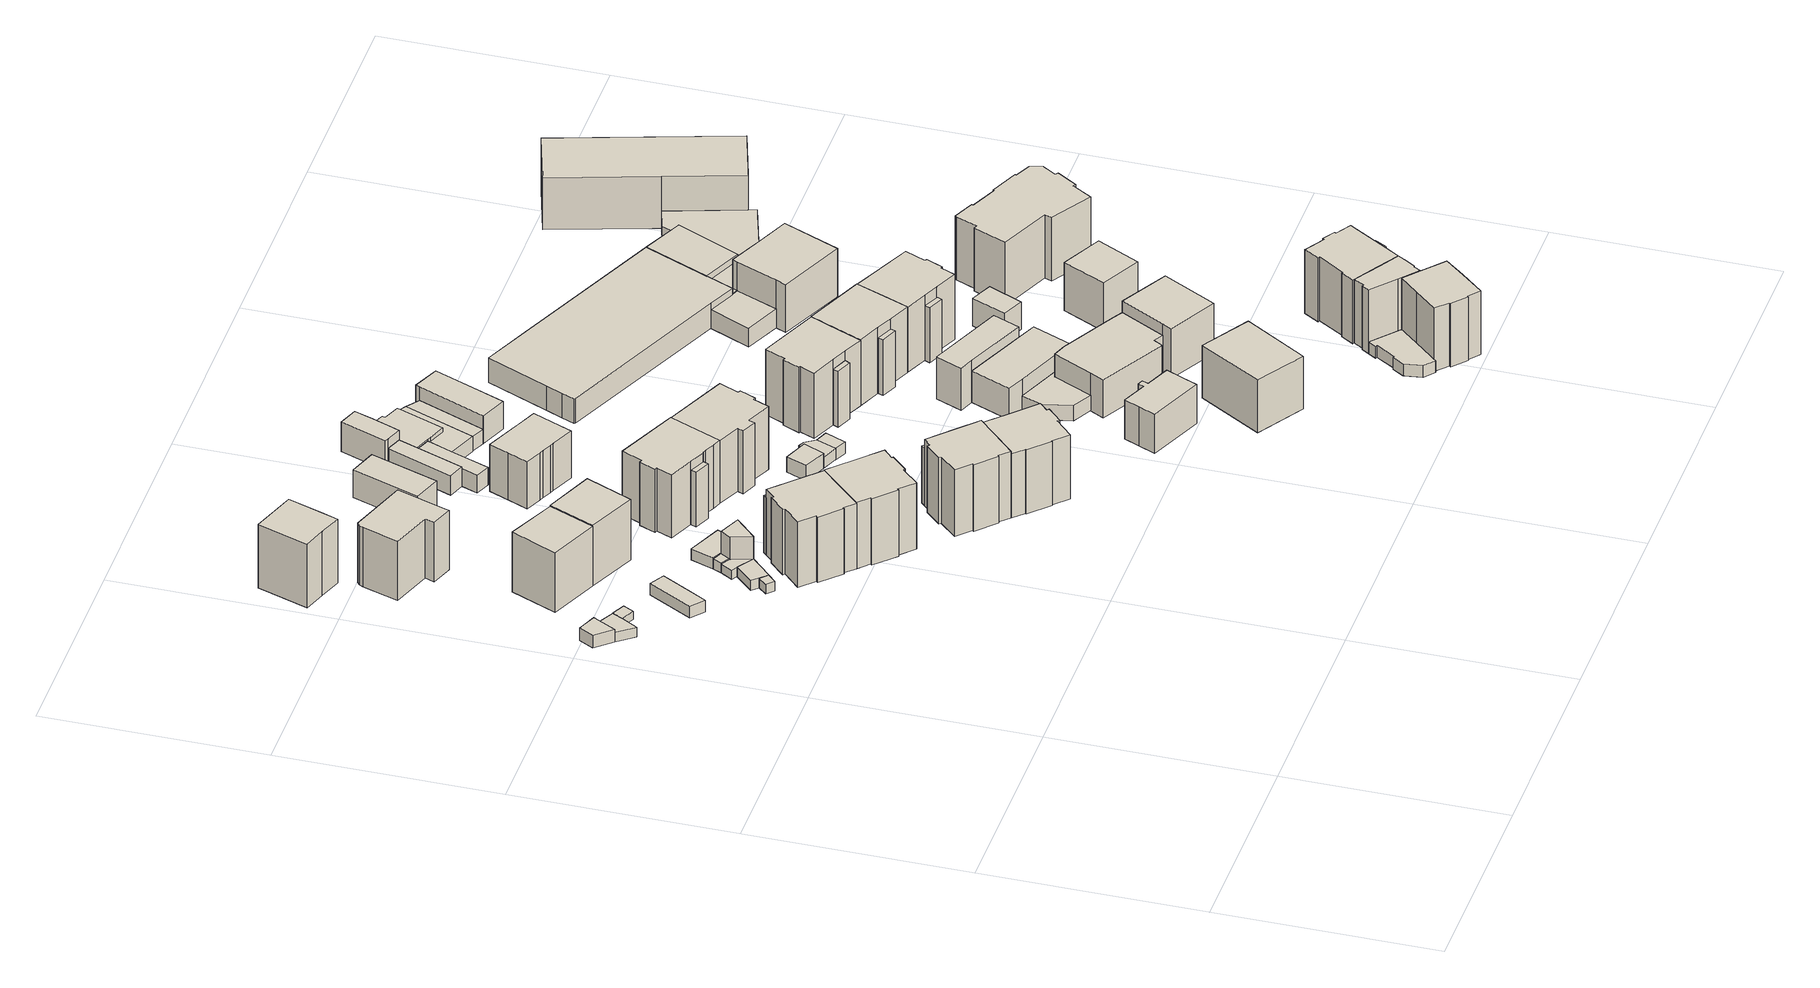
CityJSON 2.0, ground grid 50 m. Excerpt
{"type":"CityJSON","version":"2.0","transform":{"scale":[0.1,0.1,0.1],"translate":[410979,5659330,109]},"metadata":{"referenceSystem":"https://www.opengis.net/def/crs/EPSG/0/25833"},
"CityObjects":{
"building1":{"type":"Building","attributes":{"Dachtyp_tdc":"tdcFreeFormRoof","Gemeindeschluessel":14612000,"Dachneigung":38.95,"QualitaetDacherkennung":10,"Geometrietyp2DReferenz":"3000","measuredHeight":4.36,"function":"31001_9998","roofType":"5000"},"geometry":[{"type":"Solid","lod":"1","boundaries":[[[[0,1,2,3,4,5]],[[6,7,8,9,10,11]],[[5,7,6,0]],[[4,8,7,5]],[[3,9,8,4]],[[2,10,9,3]],[[1,11,10,2]],[[0,6,11,1]]]]}]},
"building2":{"type":"Building","attributes":{"Dachtyp_tdc":"tdcPolyFlatRoof","Gemeindeschluessel":14612000,"Dachneigung":8.89,"QualitaetDacherkennung":72,"Geometrietyp2DReferenz":"3000","measuredHeight":2.69,"function":"31001_9998","roofType":"2100"},"geometry":[{"type":"Solid","lod":"1","boundaries":[[[[12,13,14,15,16]],[[11,10,17,18,19]],[[16,10,11,12]],[[15,17,10,16]],[[14,18,17,15]],[[13,19,18,14]],[[12,11,19,13]]]]}]},
"building3":{"type":"Building","attributes":{"Dachtyp_tdc":"tdcPolyFlatRoof","Gemeindeschluessel":14612000,"Dachneigung":4.46,"QualitaetDacherkennung":49,"Geometrietyp2DReferenz":"3000","measuredHeight":2.16,"function":"31001_9998","roofType":"2100"},"geometry":[{"type":"Solid","lod":"1","boundaries":[[[[20,21,22,23]],[[24,25,26,27]],[[23,25,24,20]],[[22,26,25,23]],[[21,27,26,22]],[[20,24,27,21]]]]}]},
"building4":{"type":"Building","attributes":{"Dachtyp_tdc":"tdcPolyFlatRoof","Gemeindeschluessel":14612000,"Dachneigung":6.34,"QualitaetDacherkennung":61,"Geometrietyp2DReferenz":"3000","measuredHeight":3.09,"function":"31001_9998","roofType":"2100"},"geometry":[{"type":"Solid","lod":"1","boundaries":[[[[28,29,30,31,32]],[[33,34,35,36,37]],[[32,34,33,28]],[[31,35,34,32]],[[30,36,35,31]],[[29,37,36,30]],[[28,33,37,29]]]]}]},
"building5":{"type":"Building","attributes":{"Dachtyp_tdc":"tdcPolyFlatRoof","Gemeindeschluessel":14612000,"Dachneigung":2.74,"QualitaetDacherkennung":69,"Geometrietyp2DReferenz":"3000","measuredHeight":2.45,"function":"31001_9998","roofType":"2100"},"geometry":[{"type":"Solid","lod":"1","boundaries":[[[[38,39,40,41]],[[42,43,44,45]],[[41,43,42,38]],[[40,44,43,41]],[[39,45,44,40]],[[38,42,45,39]]]]}]},
"building6":{"type":"Building","attributes":{"Dachtyp_tdc":"tdcHipAndGableRoof","Gemeindeschluessel":14612000,"Dachneigung":32.24,"QualitaetDacherkennung":79,"Geometrietyp2DReferenz":"3000","measuredHeight":16.89,"function":"31001_9998","roofType":"5000"},"geometry":[{"type":"Solid","lod":"1","boundaries":[[[[46,47,48,49]],[[50,51,52,53]],[[49,51,50,46]],[[48,52,51,49]],[[47,53,52,48]],[[46,50,53,47]]]]}]},
"building7":{"type":"Building","attributes":{"Dachtyp_tdc":"tdcHipAndGableRoof","Gemeindeschluessel":14612000,"Dachneigung":49.09,"QualitaetDacherkennung":58,"Geometrietyp2DReferenz":"3000","measuredHeight":19.05,"function":"31001_9998","roofType":"5000"},"geometry":[{"type":"Solid","lod":"1","boundaries":[[[[54,55,56,57,58,59,60]],[[61,62,63,64,65,66,67]],[[60,62,61,54]],[[59,63,62,60]],[[58,64,63,59]],[[57,65,64,58]],[[56,66,65,57]],[[55,67,66,56]],[[54,61,67,55]]]]}]},
"building8":{"type":"Building","attributes":{"Dachtyp_tdc":"tdcPolyFlatRoof","Gemeindeschluessel":14612000,"Dachneigung":3.77,"QualitaetDacherkennung":71,"Geometrietyp2DReferenz":"3000","measuredHeight":2.65,"function":"31001_9998","roofType":"2100"},"geometry":[{"type":"Solid","lod":"1","boundaries":[[[[68,69,70,71,72]],[[43,73,74,75,44]],[[72,73,43,68]],[[71,74,73,72]],[[70,75,74,71]],[[69,44,75,70]],[[68,43,44,69]]]]}]},
"building9":{"type":"Building","attributes":{"Dachtyp_tdc":"tdcFreeFormRoof","Gemeindeschluessel":14612000,"Dachneigung":45.29,"QualitaetDacherkennung":65,"Geometrietyp2DReferenz":"3000","measuredHeight":18.86,"function":"31001_9998","roofType":"5000"},"geometry":[{"type":"Solid","lod":"1","boundaries":[[[[76,77,78,79,80,81,82,83,84]],[[85,86,87,88,89,90,91,92,93]],[[84,86,85,76]],[[83,87,86,84]],[[82,88,87,83]],[[81,89,88,82]],[[80,90,89,81]],[[79,91,90,80]],[[78,92,91,79]],[[77,93,92,78]],[[76,85,93,77]]]]}]},
"building10":{"type":"Building","attributes":{"Gemeindeschluessel":14612000,"Geometrietyp2DReferenz":"3000","function":"31001_9998","roofType":"9999"},"children":["building10-1","building10-2"]},
"building10-1":{"type":"BuildingPart","attributes":{"Dachtyp_tdc":"tdcPolyFlatRoof","Dachneigung":6.5,"QualitaetDacherkennung":57,"Geometrietyp2DReferenz":"3000","measuredHeight":2.6,"roofType":"2100"},"parents":["building10"],"geometry":[{"type":"Solid","lod":"1","boundaries":[[[[94,95,96,97,98]],[[99,100,101,102,103]],[[98,100,99,94]],[[97,101,100,98]],[[96,102,101,97]],[[95,103,102,96]],[[94,99,103,95]]]]}]},
"building10-2":{"type":"BuildingPart","attributes":{"Dachtyp_tdc":"tdcFreeFormRoof","Dachneigung":59.36,"QualitaetDacherkennung":12,"Geometrietyp2DReferenz":"3000","measuredHeight":9.64,"roofType":"5000"},"parents":["building10"],"geometry":[{"type":"Solid","lod":"1","boundaries":[[[[104,105,106,107]],[[99,108,109,100]],[[107,108,99,104]],[[106,109,108,107]],[[105,100,109,106]],[[104,99,100,105]]]]}]},
"building11":{"type":"Building","attributes":{"Gemeindeschluessel":14612000,"Geometrietyp2DReferenz":"3000","function":"31001_9998","roofType":"9999"},"children":["building11-1","building11-2"]},
"building11-1":{"type":"BuildingPart","attributes":{"Dachtyp_tdc":"tdcFreeFormRoof","Dachneigung":79.43,"QualitaetDacherkennung":24,"Geometrietyp2DReferenz":"3000","measuredHeight":15.58,"roofType":"5000"},"parents":["building11"],"geometry":[{"type":"Solid","lod":"1","boundaries":[[[[110,111,112,113,114]],[[115,116,117,118,119]],[[114,116,115,110]],[[113,117,116,114]],[[112,118,117,113]],[[111,119,118,112]],[[110,115,119,111]]]]}]},
"building11-2":{"type":"BuildingPart","attributes":{"Dachtyp_tdc":"tdcHipAndGableRoof","Dachneigung":32.48,"QualitaetDacherkennung":44,"Geometrietyp2DReferenz":"3000","measuredHeight":18.82,"roofType":"5000"},"parents":["building11"],"geometry":[{"type":"Solid","lod":"1","boundaries":[[[[120,121,122,123,124,125,126,127,128,129,130,131,132,133,134]],[[135,136,137,138,139,140,141,142,143,144,145,119,118,117,146]],[[134,136,135,120]],[[133,137,136,134]],[[132,138,137,133]],[[131,139,138,132]],[[130,140,139,131]],[[129,141,140,130]],[[128,142,141,129]],[[127,143,142,128]],[[126,144,143,127]],[[125,145,144,126]],[[124,119,145,125]],[[123,118,119,124]],[[122,117,118,123]],[[121,146,117,122]],[[120,135,146,121]]]]}]},
"building12":{"type":"Building","attributes":{"Dachtyp_tdc":"tdcHipAndGableRoof","Gemeindeschluessel":14612000,"Dachneigung":30.69,"QualitaetDacherkennung":82,"Geometrietyp2DReferenz":"3000","measuredHeight":16.9,"function":"31001_9998","roofType":"5000"},"geometry":[{"type":"Solid","lod":"1","boundaries":[[[[147,148,149,150]],[[53,151,152,50]],[[150,151,53,147]],[[149,152,151,150]],[[148,50,152,149]],[[147,53,50,148]]]]}]},
"building13":{"type":"Building","attributes":{"Gemeindeschluessel":14612000,"Geometrietyp2DReferenz":"3000","function":"31001_9998","roofType":"9999"},"children":["building13-1","building13-2"]},
"building13-1":{"type":"BuildingPart","attributes":{"Dachtyp_tdc":"tdcPolyFlatRoof","Dachneigung":2.76,"QualitaetDacherkennung":53,"Geometrietyp2DReferenz":"3000","measuredHeight":2.52,"roofType":"2100"},"parents":["building13"],"geometry":[{"type":"Solid","lod":"1","boundaries":[[[[153,154,155,156]],[[99,103,157,108]],[[156,103,99,153]],[[155,157,103,156]],[[154,108,157,155]],[[153,99,108,154]]]]}]},
"building13-2":{"type":"BuildingPart","attributes":{"Dachtyp_tdc":"tdcPolyFlatRoof","Dachneigung":4.29,"QualitaetDacherkennung":65,"Geometrietyp2DReferenz":"3000","measuredHeight":3.06,"roofType":"2100"},"parents":["building13"],"geometry":[{"type":"Solid","lod":"1","boundaries":[[[[158,159,160,161,162,163]],[[164,165,109,108,157,166]],[[163,165,164,158]],[[162,109,165,163]],[[161,108,109,162]],[[160,157,108,161]],[[159,166,157,160]],[[158,164,166,159]]]]}]},
"building14":{"type":"Building","attributes":{"Gemeindeschluessel":14612000,"Geometrietyp2DReferenz":"3000","function":"31001_9998","roofType":"9999"},"children":["building14-1","building14-2"]},
"building14-1":{"type":"BuildingPart","attributes":{"Dachtyp_tdc":"tdcHipAndGableRoof","Dachneigung":25.72,"QualitaetDacherkennung":31,"Geometrietyp2DReferenz":"3000","measuredHeight":18.61,"roofType":"5000"},"parents":["building14"],"geometry":[{"type":"Solid","lod":"1","boundaries":[[[[167,168,169,170,171,172,173,174,175,176,177,178,179,180]],[[181,182,136,183,146,184,185,186,187,188,189,190,191,192]],[[180,182,181,167]],[[179,136,182,180]],[[178,183,136,179]],[[177,146,183,178]],[[176,184,146,177]],[[175,185,184,176]],[[174,186,185,175]],[[173,187,186,174]],[[172,188,187,173]],[[171,189,188,172]],[[170,190,189,171]],[[169,191,190,170]],[[168,192,191,169]],[[167,181,192,168]]]]}]},
"building14-2":{"type":"BuildingPart","attributes":{"Dachtyp_tdc":"tdcPolyFlatRoof","Dachneigung":15.2,"QualitaetDacherkennung":21,"Geometrietyp2DReferenz":"3000","measuredHeight":15.67,"roofType":"2100"},"parents":["building14"],"geometry":[{"type":"Solid","lod":"1","boundaries":[[[[193,194,195,196]],[[184,197,198,185]],[[196,197,184,193]],[[195,198,197,196]],[[194,185,198,195]],[[193,184,185,194]]]]}]},
"building15":{"type":"Building","attributes":{"Gemeindeschluessel":14612000,"Geometrietyp2DReferenz":"3000","function":"31001_9998","roofType":"9999"},"children":["building15-1","building15-2"]},
"building15-1":{"type":"BuildingPart","attributes":{"Dachtyp_tdc":"tdcHipAndGableRoof","Dachneigung":24.89,"QualitaetDacherkennung":34,"Geometrietyp2DReferenz":"3000","measuredHeight":18.73,"roofType":"5000"},"parents":["building15"],"geometry":[{"type":"Solid","lod":"1","boundaries":[[[[199,200,201,202,203,204,205,206,207,208,209,210,211,212]],[[213,214,215,216,217,218,219,220,221,222,223,224,225,226]],[[212,214,213,199]],[[211,215,214,212]],[[210,216,215,211]],[[209,217,216,210]],[[208,218,217,209]],[[207,219,218,208]],[[206,220,219,207]],[[205,221,220,206]],[[204,222,221,205]],[[203,223,222,204]],[[202,224,223,203]],[[201,225,224,202]],[[200,226,225,201]],[[199,213,226,200]]]]}]},
"building15-2":{"type":"BuildingPart","attributes":{"Dachtyp_tdc":"tdcFreeFormRoof","Dachneigung":78.62,"QualitaetDacherkennung":40,"Geometrietyp2DReferenz":"3000","measuredHeight":15.87,"roofType":"5000"},"parents":["building15"],"geometry":[{"type":"Solid","lod":"1","boundaries":[[[[227,228,229,230]],[[231,225,224,232]],[[230,225,231,227]],[[229,224,225,230]],[[228,232,224,229]],[[227,231,232,228]]]]}]},
"building16":{"type":"Building","attributes":{"Gemeindeschluessel":14612000,"Geometrietyp2DReferenz":"3000","function":"31001_9998","roofType":"9999"},"children":["building16-1","building16-2"]},
"building16-1":{"type":"BuildingPart","attributes":{"Dachtyp_tdc":"tdcHipAndGableRoof","Dachneigung":36.99,"QualitaetDacherkennung":77,"Geometrietyp2DReferenz":"3000","measuredHeight":18.65,"roofType":"5000"},"parents":["building16"],"geometry":[{"type":"Solid","lod":"1","boundaries":[[[[233,234,235,236,237,238,239,240,241,242,243,244,245,246]],[[247,248,249,250,251,252,253,254,255,256,257,258,259,260]],[[246,248,247,233]],[[245,249,248,246]],[[244,250,249,245]],[[243,251,250,244]],[[242,252,251,243]],[[241,253,252,242]],[[240,254,253,241]],[[239,255,254,240]],[[238,256,255,239]],[[237,257,256,238]],[[236,258,257,237]],[[235,259,258,236]],[[234,260,259,235]],[[233,247,260,234]]]]}]},
"building16-2":{"type":"BuildingPart","attributes":{"Dachtyp_tdc":"tdcFreeFormRoof","Dachneigung":71.53,"QualitaetDacherkennung":51,"Geometrietyp2DReferenz":"3000","measuredHeight":14.79,"roofType":"5000"},"parents":["building16"],"geometry":[{"type":"Solid","lod":"1","boundaries":[[[[261,262,263,264]],[[252,251,265,266]],[[264,251,252,261]],[[263,265,251,264]],[[262,266,265,263]],[[261,252,266,262]]]]}]},
"building17":{"type":"Building","attributes":{"Dachtyp_tdc":"tdcPolyFlatRoof","Gemeindeschluessel":14612000,"Dachneigung":2.58,"QualitaetDacherkennung":81,"Geometrietyp2DReferenz":"3000","measuredHeight":7.11,"function":"31001_2000","roofType":"2100"},"geometry":[{"type":"Solid","lod":"1","boundaries":[[[[267,268,269,270]],[[271,272,273,274]],[[270,272,271,267]],[[269,273,272,270]],[[268,274,273,269]],[[267,271,274,268]]]]}]},
"building18":{"type":"Building","attributes":{"Gemeindeschluessel":14612000,"Geometrietyp2DReferenz":"3000","function":"31001_9998","roofType":"9999"},"children":["building18-1","building18-2"]},
"building18-1":{"type":"BuildingPart","attributes":{"Dachtyp_tdc":"tdcHipAndGableRoof","Dachneigung":37.44,"QualitaetDacherkennung":39,"Geometrietyp2DReferenz":"3000","measuredHeight":18.94,"roofType":"5000"},"parents":["building18"],"geometry":[{"type":"Solid","lod":"1","boundaries":[[[[275,276,277,278,279,280,281,282,283,284,285,286,287,288]],[[289,290,214,291,226,292,293,294,295,296,297,298,299,300]],[[288,290,289,275]],[[287,214,290,288]],[[286,291,214,287]],[[285,226,291,286]],[[284,292,226,285]],[[283,293,292,284]],[[282,294,293,283]],[[281,295,294,282]],[[280,296,295,281]],[[279,297,296,280]],[[278,298,297,279]],[[277,299,298,278]],[[276,300,299,277]],[[275,289,300,276]]]]}]},
"building18-2":{"type":"BuildingPart","attributes":{"Dachtyp_tdc":"tdcGableRoof","Dachneigung":59.93,"QualitaetDacherkennung":20,"Geometrietyp2DReferenz":"3000","measuredHeight":16.51,"roofType":"3100"},"parents":["building18"],"geometry":[{"type":"Solid","lod":"1","boundaries":[[[[301,302,303,304]],[[305,293,292,306]],[[304,293,305,301]],[[303,292,293,304]],[[302,306,292,303]],[[301,305,306,302]]]]}]},
"building19":{"type":"Building","attributes":{"Gemeindeschluessel":14612000,"Geometrietyp2DReferenz":"3000","function":"31001_9998","roofType":"9999"},"children":["building19-1","building19-2"]},
"building19-1":{"type":"BuildingPart","attributes":{"Dachtyp_tdc":"tdcGableRoof","Dachneigung":34.86,"QualitaetDacherkennung":73,"Geometrietyp2DReferenz":"3000","measuredHeight":13.53,"roofType":"3100"},"parents":["building19"],"geometry":[{"type":"Solid","lod":"1","boundaries":[[[[307,308,309,310,311,312,313,314,315,316,317,318]],[[319,320,321,322,323,324,325,326,327,328,329,330]],[[318,320,319,307]],[[317,321,320,318]],[[316,322,321,317]],[[315,323,322,316]],[[314,324,323,315]],[[313,325,324,314]],[[312,326,325,313]],[[311,327,326,312]],[[310,328,327,311]],[[309,329,328,310]],[[308,330,329,309]],[[307,319,330,308]]]]}]},
"building19-2":{"type":"BuildingPart","attributes":{"Dachtyp_tdc":"tdcPolyFlatRoof","Dachneigung":0,"QualitaetDacherkennung":36,"Geometrietyp2DReferenz":"3000","measuredHeight":3,"roofType":"1000"},"parents":["building19"],"geometry":[{"type":"Solid","lod":"1","boundaries":[[[[331,332,333,334]],[[325,335,336,326]],[[333,335,325,334]],[[332,336,335,333]],[[331,326,336,332]],[[334,325,326,331]]]]}]},
"building20":{"type":"Building","attributes":{"Dachtyp_tdc":"tdcFreeFormRoof","Gemeindeschluessel":14612000,"Dachneigung":37.38,"QualitaetDacherkennung":74,"Geometrietyp2DReferenz":"3000","measuredHeight":18.73,"function":"31001_9998","roofType":"5000"},"geometry":[{"type":"Solid","lod":"1","boundaries":[[[[337,338,339,340,341,342,343,344,345,346,347,348]],[[349,247,259,350,351,352,353,354,355,356,357,358]],[[348,247,349,337]],[[347,259,247,348]],[[346,350,259,347]],[[345,351,350,346]],[[344,352,351,345]],[[343,353,352,344]],[[342,354,353,343]],[[341,355,354,342]],[[340,356,355,341]],[[339,357,356,340]],[[338,358,357,339]],[[337,349,358,338]]]]}]},
"building21":{"type":"Building","attributes":{"Dachtyp_tdc":"tdcGableRoof","Gemeindeschluessel":14612000,"Dachneigung":69.65,"QualitaetDacherkennung":8,"Geometrietyp2DReferenz":"3000","measuredHeight":6.38,"function":"31001_9998","roofType":"3100"},"geometry":[{"type":"Solid","lod":"1","boundaries":[[[[359,360,361,362]],[[363,364,365,366]],[[362,364,363,359]],[[361,365,364,362]],[[360,366,365,361]],[[359,363,366,360]]]]}]},
"building22":{"type":"Building","attributes":{"Dachtyp_tdc":"tdcPolyFlatRoof","Gemeindeschluessel":14612000,"Dachneigung":8.62,"QualitaetDacherkennung":85,"Geometrietyp2DReferenz":"3000","measuredHeight":5.13,"function":"31001_2000","roofType":"2100"},"geometry":[{"type":"Solid","lod":"1","boundaries":[[[[367,368,369,370]],[[371,372,373,374]],[[370,372,371,367]],[[369,373,372,370]],[[368,374,373,369]],[[367,371,374,368]]]]}]},
"building23":{"type":"Building","attributes":{"Dachtyp_tdc":"tdcPolyFlatRoof","Gemeindeschluessel":14612000,"Dachneigung":0,"QualitaetDacherkennung":79,"Geometrietyp2DReferenz":"3000","measuredHeight":2.82,"function":"31001_9998","roofType":"1000"},"geometry":[{"type":"Solid","lod":"1","boundaries":[[[[375,376,377,378,379,380,381]],[[365,364,382,383,384,385,386]],[[381,364,365,375]],[[380,382,364,381]],[[379,383,382,380]],[[378,384,383,379]],[[377,385,384,378]],[[376,386,385,377]],[[375,365,386,376]]]]}]},
"building24":{"type":"Building","attributes":{"Dachtyp_tdc":"tdcPolyFlatRoof","Gemeindeschluessel":14612000,"Dachneigung":0,"QualitaetDacherkennung":61,"Geometrietyp2DReferenz":"3000","measuredHeight":2.83,"function":"31001_9998","roofType":"1000"},"geometry":[{"type":"Solid","lod":"1","boundaries":[[[[387,388,389,377,376]],[[390,391,392,393,394]],[[376,391,390,387]],[[377,392,391,376]],[[389,393,392,377]],[[388,394,393,389]],[[387,390,394,388]]]]}]},
"building25":{"type":"Building","attributes":{"Gemeindeschluessel":14612000,"Geometrietyp2DReferenz":"3000","function":"31001_2000","roofType":"9999"},"children":["building25-1","building25-2"]},
"building25-1":{"type":"BuildingPart","attributes":{"Dachtyp_tdc":"tdcGableRoof","Dachneigung":17.89,"QualitaetDacherkennung":23,"Geometrietyp2DReferenz":"3000","measuredHeight":5.72,"roofType":"3100"},"parents":["building25"],"geometry":[{"type":"Solid","lod":"1","boundaries":[[[[395,396,397,398,399,400]],[[401,402,403,404,405,406]],[[400,402,401,395]],[[399,403,402,400]],[[398,404,403,399]],[[397,405,404,398]],[[396,406,405,397]],[[395,401,406,396]]]]}]},
"building25-2":{"type":"BuildingPart","attributes":{"Dachtyp_tdc":"tdcGableRoof","Dachneigung":10.15,"QualitaetDacherkennung":10,"Geometrietyp2DReferenz":"3000","measuredHeight":5.69,"roofType":"3100"},"parents":["building25"],"geometry":[{"type":"Solid","lod":"1","boundaries":[[[[407,408,409,410,411,412,413,414,415,416,417,370,418]],[[401,406,419,420,421,422,423,424,425,426,427,428,429]],[[418,406,401,407]],[[370,419,406,418]],[[417,420,419,370]],[[416,421,420,417]],[[415,422,421,416]],[[414,423,422,415]],[[413,424,423,414]],[[412,425,424,413]],[[411,426,425,412]],[[410,427,426,411]],[[409,428,427,410]],[[408,429,428,409]],[[407,401,429,408]]]]}]},
"building26":{"type":"Building","attributes":{"Dachtyp_tdc":"tdcPolyFlatRoof","Gemeindeschluessel":14612000,"Dachneigung":0,"QualitaetDacherkennung":71,"Geometrietyp2DReferenz":"3000","measuredHeight":7.33,"function":"31001_2000","roofType":"1000"},"geometry":[{"type":"Solid","lod":"1","boundaries":[[[[430,431,432,433,434,435,436,437]],[[438,439,440,441,442,443,444,445]],[[437,439,438,430]],[[436,440,439,437]],[[435,441,440,436]],[[434,442,441,435]],[[433,443,442,434]],[[432,444,443,433]],[[431,445,444,432]],[[430,438,445,431]]]]}]},
"building27":{"type":"Building","attributes":{"Dachtyp_tdc":"tdcPolyFlatRoof","Gemeindeschluessel":14612000,"Dachneigung":3.88,"QualitaetDacherkennung":82,"Geometrietyp2DReferenz":"3000","measuredHeight":4.22,"function":"31001_2000","roofType":"2100"},"geometry":[{"type":"Solid","lod":"1","boundaries":[[[[446,447,448,449,450,451,452,453]],[[454,455,456,457,458,459,460,461]],[[453,455,454,446]],[[452,456,455,453]],[[451,457,456,452]],[[450,458,457,451]],[[449,459,458,450]],[[448,460,459,449]],[[447,461,460,448]],[[446,454,461,447]]]]}]},
"building28":{"type":"Building","attributes":{"Dachtyp_tdc":"tdcGableRoof","Gemeindeschluessel":14612000,"Dachneigung":42.25,"QualitaetDacherkennung":68,"Geometrietyp2DReferenz":"3000","measuredHeight":12.33,"function":"31001_9998","roofType":"3100"},"geometry":[{"type":"Solid","lod":"1","boundaries":[[[[462,463,464,465,466,467,468,469,470,471]],[[472,473,474,475,476,477,478,479,480,481]],[[471,473,472,462]],[[470,474,473,471]],[[469,475,474,470]],[[468,476,475,469]],[[467,477,476,468]],[[466,478,477,467]],[[465,479,478,466]],[[464,480,479,465]],[[463,481,480,464]],[[462,472,481,463]]]]}]},
"building29":{"type":"Building","attributes":{"Dachtyp_tdc":"tdcPolyFlatRoof","Gemeindeschluessel":14612000,"Dachneigung":3.44,"QualitaetDacherkennung":75,"Geometrietyp2DReferenz":"3000","measuredHeight":4.12,"function":"31001_2000","roofType":"2100"},"geometry":[{"type":"Solid","lod":"1","boundaries":[[[[446,482,483,447]],[[484,485,486,487]],[[447,485,484,446]],[[483,486,485,447]],[[482,487,486,483]],[[446,484,487,482]]]]}]},
"building30":{"type":"Building","attributes":{"Dachtyp_tdc":"tdcPolyFlatRoof","Gemeindeschluessel":14612000,"Dachneigung":0,"QualitaetDacherkennung":71,"Geometrietyp2DReferenz":"3000","measuredHeight":6.94,"function":"31001_2000","roofType":"1000"},"geometry":[{"type":"Solid","lod":"1","boundaries":[[[[488,489,490,491,492,493]],[[494,495,496,497,498,499]],[[493,495,494,488]],[[492,496,495,493]],[[491,497,496,492]],[[490,498,497,491]],[[489,499,498,490]],[[488,494,499,489]]]]}]},
"building31":{"type":"Building","attributes":{"Gemeindeschluessel":14612000,"Geometrietyp2DReferenz":"3000","function":"31001_9998","roofType":"9999"},"children":["building31-1","building31-2"]},
"building31-1":{"type":"BuildingPart","attributes":{"Dachtyp_tdc":"tdcFreeFormRoof","Dachneigung":73.45,"QualitaetDacherkennung":48,"Geometrietyp2DReferenz":"3000","measuredHeight":15.04,"roofType":"5000"},"parents":["building31"],"geometry":[{"type":"Solid","lod":"1","boundaries":[[[[500,501,502,503]],[[504,505,506,507]],[[503,505,504,500]],[[502,506,505,503]],[[501,507,506,502]],[[500,504,507,501]]]]}]},
"building31-2":{"type":"BuildingPart","attributes":{"Dachtyp_tdc":"tdcHipAndGableRoof","Dachneigung":37.47,"QualitaetDacherkennung":75,"Geometrietyp2DReferenz":"3000","measuredHeight":19.06,"roofType":"5000"},"parents":["building31"],"geometry":[{"type":"Solid","lod":"1","boundaries":[[[[508,509,510,511,512,513,514,515,516,517,518]],[[519,504,507,520,521,522,523,524,525,526,527]],[[518,504,519,508]],[[517,507,504,518]],[[516,520,507,517]],[[515,521,520,516]],[[514,522,521,515]],[[513,523,522,514]],[[512,524,523,513]],[[511,525,524,512]],[[510,526,525,511]],[[509,527,526,510]],[[508,519,527,509]]]]}]},
"building32":{"type":"Building","attributes":{"Dachtyp_tdc":"tdcPolyFlatRoof","Gemeindeschluessel":14612000,"Dachneigung":0,"QualitaetDacherkennung":63,"Geometrietyp2DReferenz":"3000","measuredHeight":3.77,"function":"31001_9998","roofType":"1000"},"geometry":[{"type":"Solid","lod":"1","boundaries":[[[[528,529,530,531,532,533,534]],[[535,536,537,538,539,540,541]],[[534,536,535,528]],[[533,537,536,534]],[[532,538,537,533]],[[531,539,538,532]],[[530,540,539,531]],[[529,541,540,530]],[[528,535,541,529]]]]}]},
"building33":{"type":"Building","attributes":{"Dachtyp_tdc":"tdcHipRoof","Gemeindeschluessel":14612000,"Dachneigung":32.7,"QualitaetDacherkennung":68,"Geometrietyp2DReferenz":"3000","measuredHeight":15.18,"function":"31001_9998","roofType":"3200"},"geometry":[{"type":"Solid","lod":"1","boundaries":[[[[542,543,544,545]],[[546,547,548,549]],[[545,547,546,542]],[[544,548,547,545]],[[543,549,548,544]],[[542,546,549,543]]]]}]},
"building34":{"type":"Building","attributes":{"Dachtyp_tdc":"tdcFreeFormRoof","Gemeindeschluessel":14612000,"Dachneigung":0.311,"QualitaetDacherkennung":63,"Geometrietyp2DReferenz":"3000","measuredHeight":9.63,"function":"31001_9998","roofType":"5000"},"geometry":[{"type":"Solid","lod":"1","boundaries":[[[[550,551,552,553,554,555,556,557]],[[538,558,559,560,561,562,563,539]],[[557,558,538,550]],[[556,559,558,557]],[[555,560,559,556]],[[554,561,560,555]],[[553,562,561,554]],[[552,563,562,553]],[[551,539,563,552]],[[550,538,539,551]]]]}]},
"building35":{"type":"Building","attributes":{"Dachtyp_tdc":"tdcPolyFlatRoof","Gemeindeschluessel":14612000,"Dachneigung":0,"QualitaetDacherkennung":50,"Geometrietyp2DReferenz":"3000","measuredHeight":9.53,"function":"31001_9998","roofType":"1000"},"geometry":[{"type":"Solid","lod":"1","boundaries":[[[[564,565,566,567,568,569,570,571,572]],[[573,574,575,576,577,578,579,580,581]],[[572,574,573,564]],[[571,575,574,572]],[[570,576,575,571]],[[569,577,576,570]],[[568,578,577,569]],[[567,579,578,568]],[[566,580,579,567]],[[565,581,580,566]],[[564,573,581,565]]]]}]},
"building36":{"type":"Building","attributes":{"Dachtyp_tdc":"tdcFreeFormRoof","Gemeindeschluessel":14612000,"Dachneigung":44.86,"QualitaetDacherkennung":76,"Geometrietyp2DReferenz":"3000","measuredHeight":12.34,"function":"31001_9998","roofType":"5000"},"geometry":[{"type":"Solid","lod":"1","boundaries":[[[[582,583,584,585,586]],[[560,559,587,588,589]],[[586,559,560,582]],[[585,587,559,586]],[[584,588,587,585]],[[583,589,588,584]],[[582,560,589,583]]]]}]},
"building37":{"type":"Building","attributes":{"Gemeindeschluessel":14612000,"Geometrietyp2DReferenz":"3000","function":"31001_9998","roofType":"9999"},"children":["building37-1","building37-2"]},
"building37-1":{"type":"BuildingPart","attributes":{"Dachtyp_tdc":"tdcGableRoof","Dachneigung":37.52,"QualitaetDacherkennung":69,"Geometrietyp2DReferenz":"3000","measuredHeight":19.03,"roofType":"3100"},"parents":["building37"],"geometry":[{"type":"Solid","lod":"1","boundaries":[[[[590,591,592,593,594,595,596,597,598]],[[599,600,519,601,526,602,603,604,605]],[[598,600,599,590]],[[597,519,600,598]],[[596,601,519,597]],[[595,526,601,596]],[[594,602,526,595]],[[593,603,602,594]],[[592,604,603,593]],[[591,605,604,592]],[[590,599,605,591]]]]}]},
"building37-2":{"type":"BuildingPart","attributes":{"Dachtyp_tdc":"tdcFreeFormRoof","Dachneigung":73.19,"QualitaetDacherkennung":41,"Geometrietyp2DReferenz":"3000","measuredHeight":15.04,"roofType":"5000"},"parents":["building37"],"geometry":[{"type":"Solid","lod":"1","boundaries":[[[[606,607,608,609,610]],[[599,605,611,612,600]],[[610,605,599,606]],[[609,611,605,610]],[[608,612,611,609]],[[607,600,612,608]],[[606,599,600,607]]]]}]},
"building38":{"type":"Building","attributes":{"Dachtyp_tdc":"tdcFreeFormRoof","Gemeindeschluessel":14612000,"Dachneigung":19.81,"QualitaetDacherkennung":60,"Geometrietyp2DReferenz":"3000","measuredHeight":13.6,"function":"31001_9998","roofType":"5000"},"geometry":[{"type":"Solid","lod":"1","boundaries":[[[[613,614,615,616,617]],[[618,581,580,619,620]],[[617,581,618,613]],[[616,580,581,617]],[[615,619,580,616]],[[614,620,619,615]],[[613,618,620,614]]]]}]},
"building39":{"type":"Building","attributes":{"Gemeindeschluessel":14612000,"Geometrietyp2DReferenz":"3000","function":"31001_9998","roofType":"9999"},"children":["building39-1","building39-2","building39-3"]},
"building39-1":{"type":"BuildingPart","attributes":{"Dachtyp_tdc":"tdcGableRoof","Dachneigung":30.86,"QualitaetDacherkennung":55,"Geometrietyp2DReferenz":"3000","measuredHeight":18.04,"roofType":"3100"},"parents":["building39"],"geometry":[{"type":"Solid","lod":"1","boundaries":[[[[621,622,623,624,625,626,627,628,629,630,631]],[[632,633,634,635,636,637,638,639,640,641,642]],[[631,633,632,621]],[[630,634,633,631]],[[629,635,634,630]],[[628,636,635,629]],[[627,637,636,628]],[[626,638,637,627]],[[625,639,638,626]],[[624,640,639,625]],[[623,641,640,624]],[[622,642,641,623]],[[621,632,642,622]]]]}]},
"building39-2":{"type":"BuildingPart","attributes":{"Dachtyp_tdc":"tdcPolyFlatRoof","Dachneigung":0,"QualitaetDacherkennung":0,"Geometrietyp2DReferenz":"3000","measuredHeight":3.03,"roofType":"9999"},"parents":["building39"],"geometry":[{"type":"Solid","lod":"1","boundaries":[[[[643,644,645,646,647,648,649,650,651,652]],[[653,654,655,656,657,658,637,635,659,660]],[[652,654,653,643]],[[651,655,654,652]],[[650,656,655,651]],[[649,657,656,650]],[[648,658,657,649]],[[647,637,658,648]],[[646,635,637,647]],[[645,659,635,646]],[[644,660,659,645]],[[643,653,660,644]]]]}]},
"building39-3":{"type":"BuildingPart","attributes":{"Dachtyp_tdc":"tdcGableRoof","Dachneigung":29.23,"QualitaetDacherkennung":61,"Geometrietyp2DReferenz":"3000","measuredHeight":18,"roofType":"3100"},"parents":["building39"],"geometry":[{"type":"Solid","lod":"1","boundaries":[[[[661,662,663,664,665,666,667,668,669,670,671]],[[672,673,638,674,658,675,676,677,678,679,680]],[[671,673,672,661]],[[670,638,673,671]],[[669,674,638,670]],[[668,658,674,669]],[[667,675,658,668]],[[666,676,675,667]],[[665,677,676,666]],[[664,678,677,665]],[[663,679,678,664]],[[662,680,679,663]],[[661,672,680,662]]]]}]},
"building40":{"type":"Building","attributes":{"Gemeindeschluessel":14612000,"Geometrietyp2DReferenz":"3000","function":"31001_9998","roofType":"9999"},"children":["building40-1","building40-2"]},
"building40-1":{"type":"BuildingPart","attributes":{"Dachtyp_tdc":"tdcHipAndGableRoof","Dachneigung":37.52,"QualitaetDacherkennung":73,"Geometrietyp2DReferenz":"3000","measuredHeight":19.04,"roofType":"5000"},"parents":["building40"],"geometry":[{"type":"Solid","lod":"1","boundaries":[[[[681,682,683,684,685,686,687,688,689,690,691]],[[692,693,694,695,696,697,698,699,700,701,702]],[[690,693,692,691]],[[689,694,693,690]],[[688,695,694,689]],[[687,696,695,688]],[[686,697,696,687]],[[685,698,697,686]],[[684,699,698,685]],[[683,700,699,684]],[[682,701,700,683]],[[681,702,701,682]],[[691,692,702,681]]]]}]},
"building40-2":{"type":"BuildingPart","attributes":{"Dachtyp_tdc":"tdcPolyFlatRoof","Dachneigung":57.8,"QualitaetDacherkennung":45,"Geometrietyp2DReferenz":"3000","measuredHeight":14.94,"roofType":"2100"},"parents":["building40"],"geometry":[{"type":"Solid","lod":"1","boundaries":[[[[703,704,705,706]],[[707,692,702,708]],[[706,692,707,703]],[[705,702,692,706]],[[704,708,702,705]],[[703,707,708,704]]]]}]},
"building41":{"type":"Building","attributes":{"Gemeindeschluessel":14612000,"Geometrietyp2DReferenz":"3000","function":"31001_2000","roofType":"9999"},"children":["building41-1","building41-2"]},
"building41-1":{"type":"BuildingPart","attributes":{"Dachtyp_tdc":"tdcPolyFlatRoof","Dachneigung":0,"QualitaetDacherkennung":77,"Geometrietyp2DReferenz":"3000","measuredHeight":6.18,"roofType":"1000"},"parents":["building41"],"geometry":[{"type":"Solid","lod":"1","boundaries":[[[[709,710,711,712,713]],[[714,715,716,717,718]],[[713,715,714,709]],[[712,716,715,713]],[[711,717,716,712]],[[710,718,717,711]],[[709,714,718,710]]]]}]},
"building41-2":{"type":"BuildingPart","attributes":{"Dachtyp_tdc":"tdcPolyFlatRoof","Dachneigung":0,"QualitaetDacherkennung":71,"Geometrietyp2DReferenz":"3000","measuredHeight":6.18,"roofType":"1000"},"parents":["building41"],"geometry":[{"type":"Solid","lod":"1","boundaries":[[[[719,720,712,711,721,722,723,724,725,726,727]],[[728,729,730,731,732,733,734,735,717,716,736]],[[727,729,728,719]],[[726,730,729,727]],[[725,731,730,726]],[[724,732,731,725]],[[723,733,732,724]],[[722,734,733,723]],[[721,735,734,722]],[[711,717,735,721]],[[712,716,717,711]],[[720,736,716,712]],[[719,728,736,720]]]]}]},
"building42":{"type":"Building","attributes":{"Dachtyp_tdc":"tdcGableRoof","Gemeindeschluessel":14612000,"Dachneigung":69.02,"QualitaetDacherkennung":4,"Geometrietyp2DReferenz":"3000","measuredHeight":11.81,"function":"31001_9998","roofType":"3100"},"geometry":[{"type":"Solid","lod":"1","boundaries":[[[[737,738,739,740]],[[741,742,743,744]],[[740,742,741,737]],[[739,743,742,740]],[[738,744,743,739]],[[737,741,744,738]]]]}]},
"building43":{"type":"Building","attributes":{"Dachtyp_tdc":"tdcPolyFlatRoof","Gemeindeschluessel":14612000,"Dachneigung":2.94,"QualitaetDacherkennung":82,"Geometrietyp2DReferenz":"3000","measuredHeight":4.94,"function":"31001_9998","roofType":"2100"},"geometry":[{"type":"Solid","lod":"1","boundaries":[[[[745,746,747,748,749]],[[750,728,736,751,752]],[[749,728,750,745]],[[748,736,728,749]],[[747,751,736,748]],[[746,752,751,747]],[[745,750,752,746]]]]}]},
"building44":{"type":"Building","attributes":{"Gemeindeschluessel":14612000,"Geometrietyp2DReferenz":"3000","function":"31001_9998","roofType":"9999"},"children":["building44-1","building44-2"]},
"building44-1":{"type":"BuildingPart","attributes":{"Dachtyp_tdc":"tdcHipAndGableRoof","Dachneigung":30.43,"QualitaetDacherkennung":66,"Geometrietyp2DReferenz":"3000","measuredHeight":18.02,"roofType":"5000"},"parents":["building44"],"geometry":[{"type":"Solid","lod":"1","boundaries":[[[[753,663,754,755,756,757,758,759,760,761,762,763,764,765,766,665]],[[767,677,768,769,770,771,772,773,774,775,776,777,778,779,780,679]],[[665,677,767,753]],[[766,768,677,665]],[[765,769,768,766]],[[764,770,769,765]],[[763,771,770,764]],[[762,772,771,763]],[[761,773,772,762]],[[760,774,773,761]],[[759,775,774,760]],[[758,776,775,759]],[[757,777,776,758]],[[756,778,777,757]],[[755,779,778,756]],[[754,780,779,755]],[[663,679,780,754]],[[753,767,679,663]]]]}]},
"building44-2":{"type":"BuildingPart","attributes":{"Dachtyp_tdc":"tdcFreeFormRoof","Dachneigung":70.97,"QualitaetDacherkennung":23,"Geometrietyp2DReferenz":"3000","measuredHeight":15.74,"roofType":"5000"},"parents":["building44"],"geometry":[{"type":"Solid","lod":"1","boundaries":[[[[781,782,783,784,785,786,787,788,789,790,791,792]],[[793,794,795,796,797,780,779,798,799,800,801,802]],[[792,794,793,781]],[[791,795,794,792]],[[790,796,795,791]],[[789,797,796,790]],[[788,780,797,789]],[[787,779,780,788]],[[786,798,779,787]],[[785,799,798,786]],[[784,800,799,785]],[[783,801,800,784]],[[782,802,801,783]],[[781,793,802,782]]]]}]},
"building45":{"type":"Building","attributes":{"Dachtyp_tdc":"tdcCutTentRoof","Gemeindeschluessel":14612000,"Dachneigung":25.81,"QualitaetDacherkennung":68,"Geometrietyp2DReferenz":"3000","measuredHeight":13.12,"function":"31001_9998","roofType":"9999"},"geometry":[{"type":"Solid","lod":"1","boundaries":[[[[803,804,805,806]],[[807,808,809,810]],[[806,808,807,803]],[[805,809,808,806]],[[804,810,809,805]],[[803,807,810,804]]]]}]},
"building46":{"type":"Building","attributes":{"Dachtyp_tdc":"tdcHipRoof","Gemeindeschluessel":14612000,"Dachneigung":26.36,"QualitaetDacherkennung":63,"Geometrietyp2DReferenz":"3000","measuredHeight":13.68,"function":"31001_2000","roofType":"3200"},"geometry":[{"type":"Solid","lod":"1","boundaries":[[[[811,812,813,814,815,816,817]],[[818,752,751,819,820,821,822]],[[817,752,818,811]],[[816,751,752,817]],[[815,819,751,816]],[[814,820,819,815]],[[813,821,820,814]],[[812,822,821,813]],[[811,818,822,812]]]]}]},
"building47":{"type":"Building","attributes":{"Dachtyp_tdc":"tdcPolyFlatRoof","Gemeindeschluessel":14612000,"Dachneigung":0,"QualitaetDacherkennung":70,"Geometrietyp2DReferenz":"3000","measuredHeight":4.78,"function":"31001_2000","roofType":"1000"},"geometry":[{"type":"Solid","lod":"1","boundaries":[[[[823,824,825,826,827,828]],[[736,716,715,820,819,751]],[[828,716,736,823]],[[827,715,716,828]],[[826,820,715,827]],[[825,819,820,826]],[[824,751,819,825]],[[823,736,751,824]]]]}]},
"building48":{"type":"Building","attributes":{"Dachtyp_tdc":"tdcFreeFormRoof","Gemeindeschluessel":14612000,"Dachneigung":14.79,"QualitaetDacherkennung":44,"Geometrietyp2DReferenz":"3000","measuredHeight":17,"function":"31001_9998","roofType":"5000"},"geometry":[{"type":"Solid","lod":"1","boundaries":[[[[829,830,831,832,833,834,835,836,837,838,839,840,841,842,843,844,845,846,847,848]],[[849,850,851,852,853,854,855,856,857,858,859,860,861,862,863,864,865,866,867,868]],[[848,850,849,829]],[[847,851,850,848]],[[846,852,851,847]],[[845,853,852,846]],[[844,854,853,845]],[[843,855,854,844]],[[842,856,855,843]],[[841,857,856,842]],[[840,858,857,841]],[[839,859,858,840]],[[838,860,859,839]],[[837,861,860,838]],[[836,862,861,837]],[[835,863,862,836]],[[834,864,863,835]],[[833,865,864,834]],[[832,866,865,833]],[[831,867,866,832]],[[830,868,867,831]],[[829,849,868,830]]]]}]},
"building49":{"type":"Building","attributes":{"Dachtyp_tdc":"tdcPolyFlatRoof","Gemeindeschluessel":14612000,"Dachneigung":0,"QualitaetDacherkennung":76,"Geometrietyp2DReferenz":"3000","measuredHeight":4.17,"function":"31001_2000","roofType":"1000"},"geometry":[{"type":"Solid","lod":"1","boundaries":[[[[869,870,871,872,873,874,875,876,877,878,879]],[[880,821,820,715,714,718,881,882,883,884,885]],[[879,821,880,869]],[[878,820,821,879]],[[877,715,820,878]],[[876,714,715,877]],[[875,718,714,876]],[[874,881,718,875]],[[873,882,881,874]],[[872,883,882,873]],[[871,884,883,872]],[[870,885,884,871]],[[869,880,885,870]]]]}]},
"building50":{"type":"Building","attributes":{"Dachtyp_tdc":"tdcFreeFormRoof","Gemeindeschluessel":14612000,"Dachneigung":37.83,"QualitaetDacherkennung":79,"Geometrietyp2DReferenz":"3000","measuredHeight":15.71,"function":"31001_2000","roofType":"5000"},"geometry":[{"type":"Solid","lod":"1","boundaries":[[[[886,887,888,889,890,891]],[[892,893,894,895,896,897]],[[891,893,892,886]],[[890,894,893,891]],[[889,895,894,890]],[[888,896,895,889]],[[887,897,896,888]],[[886,892,897,887]]]]}]}
},
"vertices":[
[29,1468,54],[62,1430,54],[86,1473,54],[91,1483,54],[65,1494,54],[47,1501,54],[29,1468,23],[47,1501,23],[65,1494,23],[91,1483,23],[86,1473,23],[62,1430,23],
[62,1430,47],[92,1392,47],[113,1429,47],[125,1453,47],[86,1473,47],[125,1453,23],[113,1429,23],[92,1392,23],
[113,1429,48],[143,1414,48],[155,1438,48],[125,1453,48],[113,1429,28],[125,1453,28],[155,1438,28],[143,1414,28],
[213,1281,54],[234,1319,54],[272,1387,54],[239,1406,54],[183,1305,54],[213,1281,25],[183,1305,25],[239,1406,25],[272,1387,25],[234,1319,25],
[308,1180,49],[323,1165,49],[341,1183,49],[325,1198,49],[308,1180,25],[325,1198,25],[341,1183,25],[323,1165,25],
[239,1528,173],[283,1632,173],[174,1681,173],[128,1576,173],[239,1528,23],[128,1576,23],[174,1681,23],[283,1632,23],
[109,2034,180],[120,2067,180],[125,2081,180],[149,2150,180],[47,2185,180],[7,2069,180],[58,2052,180],[109,2034,20],[58,2052,20],[7,2069,20],[47,2185,20],[149,2150,20],[125,2081,20],[120,2067,20],
[325,1198,50],[341,1183,50],[386,1228,50],[349,1252,50],[311,1212,50],[311,1212,25],[349,1252,25],[386,1228,25],
[217,1828,169],[220,1838,169],[258,1949,169],[122,1995,169],[114,1989,169],[110,1980,169],[83,1899,169],[175,1867,169],[167,1845,169],[217,1828,20],[167,1845,20],[175,1867,20],[83,1899,20],[110,1980,20],[114,1989,20],[122,1995,20],[258,1949,20],[220,1838,20],
[372,1275,49],[353,1287,49],[336,1260,49],[349,1252,49],[386,1228,49],[372,1275,26],[386,1228,26],[349,1252,26],[336,1260,26],[353,1287,26],
[372,1275,106],[386,1228,106],[434,1276,106],[385,1297,106],[385,1297,26],[434,1276,26],
[450,1225,166],[443,1218,166],[444,1218,166],[498,1165,166],[504,1172,166],[450,1225,23],[504,1172,23],[498,1165,23],[444,1218,23],[443,1218,23],
[499,1079,187],[541,1122,187],[498,1165,187],[444,1218,187],[443,1218,187],[422,1196,187],[419,1200,187],[385,1166,187],[389,1162,187],[351,1124,187],[382,1093,187],[379,1089,187],[423,1046,187],[425,1049,187],[448,1026,187],[499,1079,23],[448,1026,23],[425,1049,23],[423,1046,23],[379,1089,23],[382,1093,23],[351,1124,23],[389,1162,23],[385,1166,23],[419,1200,23],[422,1196,23],[541,1122,23],
[283,1632,175],[239,1528,175],[349,1479,175],[395,1585,175],[395,1585,23],[349,1479,23],
[372,1275,51],[385,1297,51],[361,1307,51],[353,1287,51],[361,1307,26],
[458,1325,54],[380,1359,54],[361,1307,54],[385,1297,54],[434,1276,54],[446,1296,54],[458,1325,26],[446,1296,26],[380,1359,26],
[469,1000,189],[514,956,189],[517,959,189],[549,928,189],[586,967,189],[589,964,189],[623,999,189],[620,1001,189],[642,1023,189],[590,1074,189],[541,1122,189],[501,1081,189],[448,1026,189],[472,1003,189],[469,1000,23],[472,1003,23],[501,1081,23],[590,1074,23],[642,1023,23],[620,1001,23],[623,999,23],[589,964,23],[586,967,23],[549,928,23],[517,959,23],[514,956,23],
[590,1074,170],[642,1023,170],[648,1030,170],[596,1081,170],[596,1081,23],[648,1030,23],
[761,827,191],[795,861,191],[753,901,191],[698,954,191],[682,938,191],[678,942,191],[645,908,191],[649,904,191],[611,865,191],[642,835,191],[640,832,191],[682,791,191],[685,793,191],[706,772,191],[761,827,24],[706,772,24],[685,793,24],[682,791,24],[640,832,24],[642,835,24],[611,865,24],[649,904,24],[645,908,24],[678,942,24],[682,938,24],[698,954,24],[753,901,24],[795,861,24],
[761,909,168],[706,962,168],[698,954,168],[753,901,168],[761,909,24],[706,962,24],
[591,1359,182],[615,1416,182],[641,1478,182],[499,1540,182],[478,1493,182],[472,1495,182],[456,1458,182],[462,1456,182],[447,1420,182],[503,1396,182],[539,1380,182],[540,1380,182],[549,1377,182],[572,1367,182],[591,1359,23],[572,1367,23],[549,1377,23],[540,1380,23],[539,1380,23],[503,1396,23],[447,1420,23],[462,1456,23],[456,1458,23],[472,1495,23],[478,1493,23],[499,1540,23],[641,1478,23],[615,1416,23],
[503,1396,160],[498,1383,160],[534,1367,160],[539,1380,160],[534,1367,23],[498,1383,23],
[430,1916,80],[483,2069,80],[420,2091,80],[366,1938,80],[430,1916,11],[366,1938,11],[420,2091,11],[483,2069,11],
[728,746,185],[772,703,185],[773,705,185],[805,674,185],[844,713,185],[848,709,185],[880,741,185],[875,745,185],[894,764,185],[843,813,185],[795,861,185],[758,824,185],[706,772,185],[730,748,185],[728,746,24],[730,748,24],[758,824,24],[843,813,24],[894,764,24],[875,745,24],[880,741,24],[848,709,24],[844,713,24],[805,674,24],[773,705,24],[772,703,24],
[902,772,166],[851,821,166],[843,813,166],[894,764,166],[902,772,24],[851,821,24],
[541,1706,134],[551,1702,134],[603,1679,134],[623,1726,134],[642,1770,134],[598,1789,134],[575,1799,134],[512,1826,134],[493,1782,134],[473,1735,134],[511,1719,134],[522,1715,134],[541,1706,16],[522,1715,16],[511,1719,16],[473,1735,16],[493,1782,16],[512,1826,16],[575,1799,16],[598,1789,16],[642,1770,16],[623,1726,16],[603,1679,16],[551,1702,16],
[598,1789,46],[607,1811,46],[584,1821,46],[575,1799,46],[584,1821,16],[607,1811,16],
[643,1336,181],[637,1323,181],[672,1308,181],[677,1322,181],[735,1297,181],[750,1333,181],[756,1331,181],[772,1368,181],[766,1370,181],[785,1415,181],[641,1478,181],[591,1359,181],[643,1336,23],[785,1415,23],[766,1370,23],[772,1368,23],[756,1331,23],[750,1333,23],[735,1297,23],[677,1322,23],[672,1308,23],[637,1323,23],
[733,1258,63],[715,1211,63],[767,1189,63],[788,1236,63],[733,1258,25],[788,1236,25],[767,1189,25],[715,1211,25],
[542,2051,59],[484,1901,59],[520,1888,59],[576,2038,59],[542,2051,10],[576,2038,10],[520,1888,10],[484,1901,10],
[767,1189,53],[804,1174,53],[822,1219,53],[806,1243,53],[792,1249,53],[791,1247,53],[788,1236,53],[791,1247,25],[792,1249,25],[806,1243,25],[822,1219,25],[804,1174,25],
[831,1161,53],[834,1167,53],[850,1208,53],[831,1161,24],[804,1174,24],[822,1219,24],[850,1208,24],[834,1167,24],
[594,1982,55],[560,1995,55],[520,1888,55],[505,1851,55],[539,1838,55],[573,1927,55],[594,1982,11],[573,1927,11],[539,1838,11],[505,1851,11],[520,1888,11],[560,1995,11],
[594,1982,59],[603,1979,59],[642,1964,59],[681,2066,59],[683,2073,59],[645,2088,59],[647,2095,59],[604,2112,59],[603,2108,59],[599,2097,59],[588,2068,59],[560,1995,59],[576,2038,11],[588,2068,11],[599,2097,11],[603,2108,11],[604,2112,11],[647,2095,11],[645,2088,11],[683,2073,11],[681,2066,11],[642,1964,11],[603,1979,11],
[576,2038,83],[588,2068,83],[603,2108,83],[604,2112,83],[616,2144,83],[572,2160,83],[532,2055,83],[542,2051,83],[576,2038,9],[542,2051,9],[532,2055,9],[572,2160,9],[616,2144,9],[604,2112,9],[603,2108,9],[588,2068,9],
[642,1900,50],[706,2061,50],[695,2068,50],[683,2073,50],[642,1964,50],[603,1979,50],[594,1982,50],[573,1927,50],[642,1900,13],[573,1927,13],[594,1982,13],[603,1979,13],[642,1964,13],[683,2073,13],[695,2068,13],[706,2061,13],
[1097,614,125],[1091,601,125],[1035,625,125],[1019,589,125],[1003,552,125],[1128,498,125],[1144,535,125],[1160,571,125],[1104,595,125],[1110,609,125],[1097,614,27],[1110,609,27],[1104,595,27],[1160,571,27],[1144,535,27],[1128,498,27],[1003,552,27],[1019,589,27],[1035,625,27],[1091,601,27],
[672,1887,50],[734,2040,50],[642,1900,14],[706,2061,14],[734,2040,14],[672,1887,14],
[732,1861,84],[798,2024,84],[738,2049,84],[734,2040,84],[672,1887,84],[672,1886,84],[732,1861,15],[672,1886,15],[672,1887,15],[734,2040,15],[738,2049,15],[798,2024,15],
[957,1198,164],[921,1213,164],[916,1201,164],[951,1186,164],[957,1198,24],[951,1186,24],[916,1201,24],[921,1213,24],
[1002,1178,188],[1028,1238,188],[1054,1298,188],[918,1356,188],[897,1309,188],[892,1311,188],[875,1272,188],[879,1271,188],[864,1237,188],[921,1213,188],[957,1198,188],[1002,1178,24],[864,1237,24],[879,1271,24],[875,1272,24],[892,1311,24],[897,1309,24],[918,1356,24],[1054,1298,24],[1028,1238,24],
[1108,718,68],[1151,807,68],[1182,796,68],[1178,808,68],[1068,853,68],[1049,806,68],[1064,742,68],[1108,718,30],[1064,742,30],[1049,806,30],[1068,853,30],[1178,808,30],[1182,796,30],[1151,807,30],
[1133,370,158],[1240,304,158],[1328,446,158],[1220,513,158],[1133,370,26],[1220,513,26],[1328,446,26],[1240,304,26],
[1068,853,109],[1178,808,109],[1186,804,109],[1215,791,109],[1253,882,109],[1208,901,109],[1068,960,109],[1030,869,109],[1030,869,30],[1068,960,30],[1208,901,30],[1253,882,30],[1215,791,30],[1186,804,30],
[1253,625,125],[1275,613,125],[1330,715,125],[1308,728,125],[1182,796,125],[1151,807,125],[1108,718,125],[1091,687,125],[1242,605,125],[1253,625,29],[1242,605,29],[1091,687,29],[1108,718,29],[1151,807,29],[1182,796,29],[1308,728,29],[1330,715,29],[1275,613,29],
[1208,901,136],[1233,961,136],[1060,1033,136],[1035,973,136],[1068,960,136],[1035,973,30],[1060,1033,30],[1233,961,30],
[1091,1140,189],[1091,1139,189],[1141,1118,189],[1165,1178,189],[1190,1240,189],[1054,1298,189],[1027,1237,189],[1002,1178,189],[1054,1156,189],[1091,1140,24],[1054,1156,24],[1027,1237,24],[1190,1240,24],[1165,1178,24],[1141,1118,24],[1091,1139,24],
[1091,1140,164],[1054,1156,164],[1049,1143,164],[1086,1128,164],[1091,1139,164],[1086,1128,24],[1049,1143,24],
[1264,592,154],[1374,533,154],[1440,655,154],[1330,715,154],[1275,613,154],[1264,592,29],[1440,655,29],[1374,533,29],
[1498,27,185],[1500,29,185],[1526,8,185],[1571,60,185],[1608,104,185],[1559,147,185],[1525,176,185],[1487,133,185],[1442,83,185],[1468,58,185],[1466,55,185],[1498,27,26],[1466,55,26],[1468,58,26],[1442,83,26],[1487,133,26],[1525,176,26],[1559,147,26],[1608,104,26],[1571,60,26],[1526,8,26],[1500,29,26],
[1409,140,56],[1415,99,56],[1438,79,56],[1442,83,56],[1525,176,56],[1464,229,56],[1453,211,56],[1456,209,56],[1429,164,56],[1425,166,56],[1409,140,26],[1425,166,26],[1429,164,26],[1456,209,26],[1453,211,26],[1464,229,26],[1438,79,26],[1415,99,26],
[1571,163,186],[1584,183,186],[1597,204,186],[1549,233,186],[1492,268,186],[1478,244,186],[1475,246,186],[1464,229,186],[1518,182,186],[1559,147,186],[1569,163,186],[1571,163,26],[1569,163,26],[1518,182,26],[1475,246,26],[1478,244,26],[1492,268,26],[1549,233,26],[1597,204,26],[1584,183,26],
[1226,1080,188],[1279,1057,188],[1294,1092,188],[1298,1090,188],[1314,1127,188],[1310,1130,188],[1330,1177,188],[1190,1240,188],[1165,1178,188],[1141,1118,188],[1191,1096,188],[1191,1096,25],[1141,1118,25],[1165,1178,25],[1190,1240,25],[1330,1177,25],[1310,1130,25],[1314,1127,25],[1298,1090,25],[1294,1092,25],[1279,1057,25],[1226,1080,25],
[1185,1084,163],[1221,1068,163],[1226,1080,163],[1191,1096,163],[1185,1084,25],[1221,1068,25],
[1434,1690,82],[1432,1691,82],[1340,1732,82],[1276,1585,82],[1368,1545,82],[1434,1690,20],[1368,1545,20],[1276,1585,20],[1340,1732,20],[1432,1691,20],
[1185,1550,82],[1249,1522,82],[1027,1868,82],[983,1887,82],[875,1934,82],[813,1792,82],[796,1754,82],[784,1725,82],[787,1723,82],[1185,1550,20],[787,1723,20],[784,1725,20],[796,1754,20],[813,1792,20],[875,1934,20],[983,1887,20],[1027,1868,20],[1249,1522,20],
[1348,936,96],[1382,1013,96],[1333,1035,96],[1299,957,96],[1348,936,27],[1299,957,27],[1333,1035,27],[1382,1013,27],
[1143,1457,67],[1224,1422,67],[1264,1516,67],[1249,1522,67],[1185,1550,67],[1143,1457,20],[1264,1516,20],[1224,1422,20],
[1548,233,186],[1609,224,186],[1673,328,186],[1638,350,186],[1641,353,186],[1613,370,186],[1611,366,186],[1568,392,186],[1565,394,186],[1544,360,186],[1548,358,186],[1510,297,186],[1507,299,186],[1489,270,186],[1548,233,26],[1489,270,26],[1507,299,26],[1510,297,26],[1548,358,26],[1544,360,26],[1565,394,26],[1568,392,26],[1611,366,26],[1613,370,26],[1641,353,26],[1638,350,26],[1673,328,26],[1609,224,26],
[1636,240,171],[1642,244,171],[1655,266,171],[1656,271,171],[1651,274,171],[1681,323,171],[1673,328,171],[1609,224,171],[1614,221,171],[1619,220,171],[1632,243,171],[1632,242,171],[1636,240,26],[1632,242,26],[1632,243,26],[1619,220,26],[1614,221,26],[1681,323,26],[1651,274,26],[1656,271,26],[1655,266,26],[1642,244,26],
[1387,771,149],[1479,725,149],[1528,823,149],[1435,869,149],[1387,771,28],[1435,869,28],[1528,823,28],[1479,725,28],
[1213,1398,140],[1365,1332,140],[1421,1461,140],[1346,1493,140],[1269,1527,140],[1264,1516,140],[1224,1422,140],[1213,1398,20],[1269,1527,20],[1346,1493,20],[1421,1461,20],[1365,1332,20],
[1249,1522,68],[1264,1516,68],[1269,1527,68],[1346,1493,68],[1368,1545,68],[1276,1585,68],
[1529,1090,185],[1530,1094,185],[1482,1115,185],[1480,1111,185],[1460,1063,185],[1453,1066,185],[1420,991,185],[1537,940,185],[1531,924,185],[1623,867,185],[1651,912,185],[1657,909,185],[1686,955,185],[1680,959,185],[1700,991,185],[1692,1018,185],[1656,1035,185],[1657,1038,185],[1592,1066,185],[1591,1063,185],[1529,1090,26],[1591,1063,26],[1592,1066,26],[1657,1038,26],[1656,1035,26],[1692,1018,26],[1700,991,26],[1680,959,26],[1686,955,26],[1657,909,26],[1651,912,26],[1623,867,26],[1531,924,26],[1537,940,26],[1420,991,26],[1453,1066,26],[1460,1063,26],[1480,1111,26],[1482,1115,26],[1530,1094,26],
[1448,1524,62],[1557,1559,62],[1553,1577,62],[1551,1576,62],[1498,1745,62],[1447,1729,62],[1432,1691,62],[1434,1690,62],[1368,1545,62],[1346,1493,62],[1421,1461,62],[1448,1524,20],[1447,1729,20],[1498,1745,20],[1551,1576,20],[1553,1577,20],[1557,1559,20],
[1560,2019,149],[1426,1978,149],[1498,1745,149],[1551,1576,149],[1553,1577,149],[1684,1618,149],[1560,2019,19],[1684,1618,19],[1553,1577,19],[1551,1576,19],[1498,1745,19],[1426,1978,19]
]}
